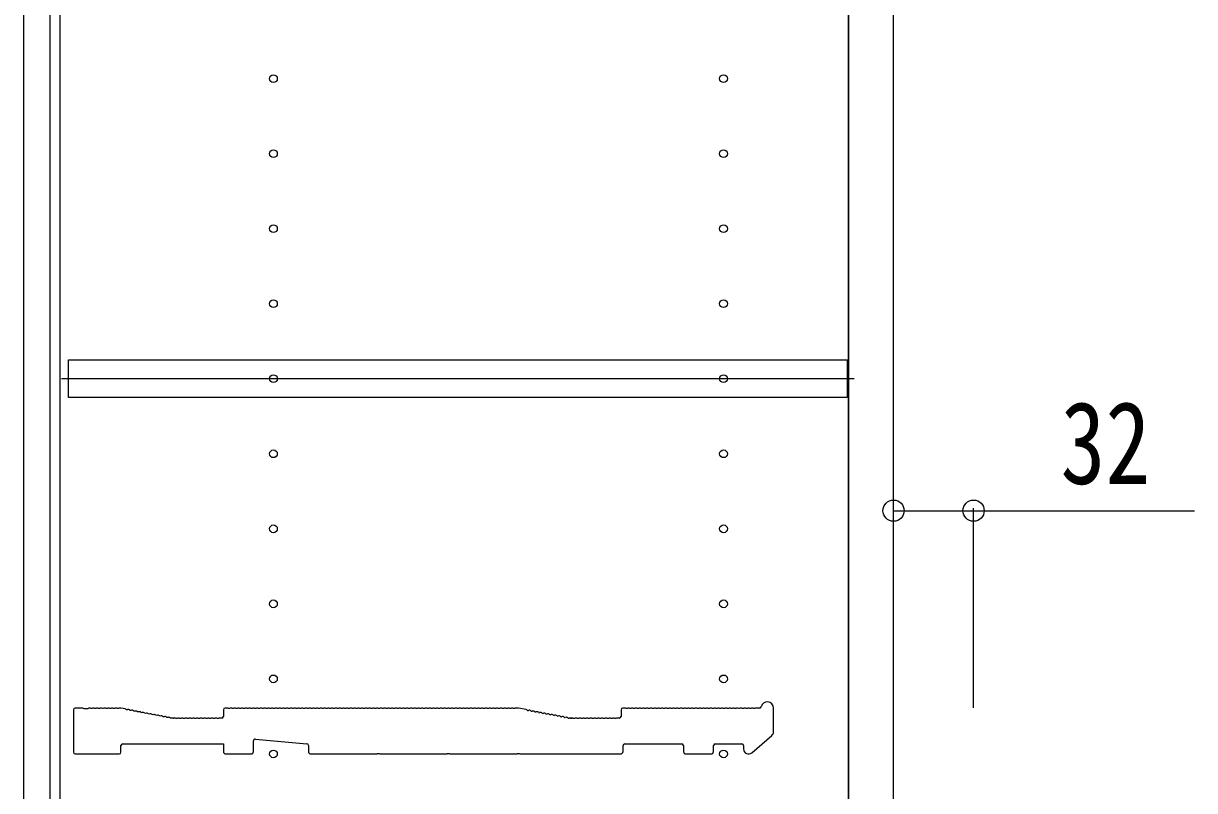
# Model space of a CAD drawing. Units: millimetres, scale not verified. Extents: x -4205 to 4205, y -2970 to 2970.
# Drawn here: x -2982 to -2513.6, y 292.3 to 599.1 of the extents above; entities that cross this region are included whole.
import ezdxf
from ezdxf.enums import TextEntityAlignment as Align

# ---------------------------------------------------------------- set-up
doc = ezdxf.new("R2010")
doc.units = ezdxf.units.MM
doc.header["$LTSCALE"] = 20
for name, color, linetype in [('0-2_YKK_11', 7, 'Continuous'), ('0-3_YKK_12', 2, 'Continuous'), ('0-5_YKK_D', 6, 'Continuous')]:
    doc.layers.add(name, color=color, linetype=linetype)
doc.styles.add('ＭＳ ゴシック', font='')
doc.styles.get('ＭＳ ゴシック').set_extended_font_data('MS Gothic')

msp = doc.modelspace()

# ---------------------------------------------------------------- linework, layer by layer
at = {"layer": '0-2_YKK_11'}
for p, q in [((-2961.98, 324.6), (-2961.98, 307.7)), ((-2958.48, 325.3), (-2961.28, 325.3)), ((-2957.73, 325.03), (-2957.92, 325.1)), ((-2956.23, 325.03), (-2957.73, 325.03)), ((-2956.04, 325.1), (-2956.23, 325.03)), ((-2954.54, 325.1), (-2954.92, 325.1)), ((-2953.04, 325.1), (-2953.42, 325.1)), ((-2951.54, 325.1), (-2951.92, 325.1)), ((-2950.04, 325.1), (-2950.42, 325.1)), ((-2948.54, 325.1), (-2948.92, 325.1)), ((-2947.04, 325.1), (-2947.42, 325.1)), ((-2945.54, 325.1), (-2945.92, 325.1)), ((-2944.04, 325.1), (-2944.42, 325.1)), ((-2943.05, 325.3), (-2943.48, 325.3)), ((-2941.34, 324.99), (-2942.92, 325.29)), ((-2940.46, 324.61), (-2940.83, 324.69)), ((-2938.98, 324.33), (-2939.36, 324.41)), ((-2937.51, 324.05), (-2937.88, 324.12)), ((-2936.04, 323.77), (-2936.41, 323.84)), ((-2934.56, 323.49), (-2934.94, 323.56)), ((-2933.09, 323.21), (-2933.46, 323.28)), ((-2901.98, 324.6), (-2901.98, 322)), ((-2900.48, 325.3), (-2901.28, 325.3)), ((-2899.54, 325.1), (-2899.92, 325.1)), ((-2898.04, 325.1), (-2898.42, 325.1)), ((-2896.54, 325.1), (-2896.92, 325.1)), ((-2895.04, 325.1), (-2895.42, 325.1)), ((-2893.54, 325.1), (-2893.92, 325.1)), ((-2892.04, 325.1), (-2892.42, 325.1)), ((-2890.54, 325.1), (-2890.92, 325.1)), ((-2889.04, 325.1), (-2889.42, 325.1)), ((-2887.54, 325.1), (-2887.92, 325.1)), ((-2886.04, 325.1), (-2886.42, 325.1)), ((-2884.54, 325.1), (-2884.92, 325.1)), ((-2883.04, 325.1), (-2883.42, 325.1)), ((-2881.54, 325.1), (-2881.92, 325.1)), ((-2880.04, 325.1), (-2880.42, 325.1)), ((-2878.54, 325.1), (-2878.92, 325.1)), ((-2877.04, 325.1), (-2877.42, 325.1)), ((-2875.54, 325.1), (-2875.92, 325.1)), ((-2874.04, 325.1), (-2874.42, 325.1)), ((-2872.54, 325.1), (-2872.92, 325.1)), ((-2871.04, 325.1), (-2871.42, 325.1)), ((-2869.54, 325.1), (-2869.92, 325.1)), ((-2868.04, 325.1), (-2868.42, 325.1)), ((-2866.54, 325.1), (-2866.92, 325.1)), ((-2865.04, 325.1), (-2865.42, 325.1)), ((-2863.54, 325.1), (-2863.92, 325.1)), ((-2862.04, 325.1), (-2862.42, 325.1)), ((-2860.54, 325.1), (-2860.92, 325.1)), ((-2859.04, 325.1), (-2859.42, 325.1)), ((-2857.54, 325.1), (-2857.92, 325.1)), ((-2856.04, 325.1), (-2856.42, 325.1)), ((-2854.54, 325.1), (-2854.92, 325.1)), ((-2853.04, 325.1), (-2853.42, 325.1)), ((-2851.54, 325.1), (-2851.92, 325.1)), ((-2850.04, 325.1), (-2850.42, 325.1)), ((-2848.54, 325.1), (-2848.92, 325.1)), ((-2847.04, 325.1), (-2847.42, 325.1)), ((-2845.54, 325.1), (-2845.92, 325.1)), ((-2844.04, 325.1), (-2844.42, 325.1)), ((-2842.54, 325.1), (-2842.92, 325.1)), ((-2841.04, 325.1), (-2841.42, 325.1)), ((-2839.54, 325.1), (-2839.92, 325.1)), ((-2838.04, 325.1), (-2838.42, 325.1)), ((-2836.54, 325.1), (-2836.92, 325.1)), ((-2835.04, 325.1), (-2835.42, 325.1)), ((-2833.54, 325.1), (-2833.92, 325.1)), ((-2832.04, 325.1), (-2832.42, 325.1)), ((-2830.54, 325.1), (-2830.92, 325.1)), ((-2829.04, 325.1), (-2829.42, 325.1)), ((-2827.54, 325.1), (-2827.92, 325.1)), ((-2826.04, 325.1), (-2826.42, 325.1)), ((-2824.54, 325.1), (-2824.92, 325.1)), ((-2823.04, 325.1), (-2823.42, 325.1)), ((-2821.54, 325.1), (-2821.92, 325.1)), ((-2820.04, 325.1), (-2820.42, 325.1)), ((-2818.54, 325.1), (-2818.92, 325.1)), ((-2817.04, 325.1), (-2817.42, 325.1)), ((-2815.54, 325.1), (-2815.92, 325.1)), ((-2814.04, 325.1), (-2814.42, 325.1)), ((-2812.54, 325.1), (-2812.92, 325.1)), ((-2811.04, 325.1), (-2811.42, 325.1)), ((-2809.54, 325.1), (-2809.92, 325.1)), ((-2808.04, 325.1), (-2808.42, 325.1)), ((-2806.54, 325.1), (-2806.92, 325.1)), ((-2805.04, 325.1), (-2805.42, 325.1)), ((-2803.54, 325.1), (-2803.92, 325.1)), ((-2802.04, 325.1), (-2802.42, 325.1)), ((-2800.54, 325.1), (-2800.92, 325.1)), ((-2799.04, 325.1), (-2799.42, 325.1)), ((-2797.54, 325.1), (-2797.92, 325.1)), ((-2796.04, 325.1), (-2796.42, 325.1)), ((-2794.54, 325.1), (-2794.92, 325.1)), ((-2793.04, 325.1), (-2793.42, 325.1)), ((-2791.54, 325.1), (-2791.92, 325.1)), ((-2790.04, 325.1), (-2790.42, 325.1)), ((-2788.54, 325.1), (-2788.92, 325.1)), ((-2787.04, 325.1), (-2787.42, 325.1)), ((-2785.54, 325.1), (-2785.92, 325.1)), ((-2780.36, 324.41), (-2779.98, 324.33)), ((-2778.88, 324.12), (-2778.51, 324.05)), ((-2777.41, 323.84), (-2777.04, 323.77)), ((-2775.94, 323.56), (-2775.56, 323.49)), ((-2774.46, 323.28), (-2774.09, 323.21)), ((-2742.98, 324.6), (-2742.98, 322)), ((-2741.48, 325.3), (-2742.28, 325.3)), ((-2740.54, 325.1), (-2740.92, 325.1)), ((-2739.04, 325.1), (-2739.42, 325.1)), ((-2737.54, 325.1), (-2737.92, 325.1)), ((-2736.04, 325.1), (-2736.42, 325.1)), ((-2734.54, 325.1), (-2734.92, 325.1)), ((-2733.04, 325.1), (-2733.42, 325.1)), ((-2731.54, 325.1), (-2731.92, 325.1)), ((-2730.04, 325.1), (-2730.42, 325.1)), ((-2728.54, 325.1), (-2728.92, 325.1)), ((-2727.04, 325.1), (-2727.42, 325.1)), ((-2725.54, 325.1), (-2725.92, 325.1)), ((-2724.04, 325.1), (-2724.42, 325.1)), ((-2722.54, 325.1), (-2722.92, 325.1)), ((-2721.04, 325.1), (-2721.42, 325.1)), ((-2719.54, 325.1), (-2719.92, 325.1)), ((-2718.04, 325.1), (-2718.42, 325.1)), ((-2716.54, 325.1), (-2716.92, 325.1)), ((-2715.04, 325.1), (-2715.42, 325.1)), ((-2713.54, 325.1), (-2713.92, 325.1)), ((-2712.04, 325.1), (-2712.42, 325.1)), ((-2710.54, 325.1), (-2710.92, 325.1)), ((-2709.04, 325.1), (-2709.42, 325.1)), ((-2707.54, 325.1), (-2707.92, 325.1)), ((-2706.04, 325.1), (-2706.42, 325.1)), ((-2704.54, 325.1), (-2704.92, 325.1)), ((-2703.04, 325.1), (-2703.42, 325.1)), ((-2701.54, 325.1), (-2701.92, 325.1)), ((-2700.04, 325.1), (-2700.42, 325.1)), ((-2698.54, 325.1), (-2698.92, 325.1)), ((-2697.04, 325.1), (-2697.42, 325.1)), ((-2695.54, 325.1), (-2695.92, 325.1)), ((-2694.04, 325.1), (-2694.42, 325.1)), ((-2692.54, 325.1), (-2692.92, 325.1)), ((-2691.04, 325.1), (-2691.42, 325.1)), ((-2689.54, 325.1), (-2689.92, 325.1)), ((-2687.6, 325.3), (-2688.98, 325.3)), ((-2681.98, 315.91), (-2681.98, 325.3)), ((-2931.61, 322.93), (-2931.99, 323)), ((-2930.14, 322.65), (-2930.52, 322.72)), ((-2928.67, 322.37), (-2929.04, 322.44)), ((-2927.19, 322.09), (-2927.57, 322.16)), ((-2925.72, 321.81), (-2926.1, 321.88)), ((-2924.25, 321.53), (-2924.62, 321.6)), ((-2922.77, 321.25), (-2923.15, 321.32)), ((-2922.05, 321.31), (-2922.19, 321.34)), ((-2921.48, 321.3), (-2921.91, 321.3)), ((-2920.54, 321.1), (-2920.92, 321.1)), ((-2919.04, 321.1), (-2919.42, 321.1)), ((-2917.54, 321.1), (-2917.92, 321.1)), ((-2916.04, 321.1), (-2916.42, 321.1)), ((-2914.54, 321.1), (-2914.92, 321.1)), ((-2913.04, 321.1), (-2913.42, 321.1)), ((-2911.54, 321.1), (-2911.92, 321.1)), ((-2910.04, 321.1), (-2910.42, 321.1)), ((-2908.54, 321.1), (-2908.92, 321.1)), ((-2907.04, 321.1), (-2907.42, 321.1)), ((-2905.54, 321.1), (-2905.92, 321.1)), ((-2904.04, 321.1), (-2904.42, 321.1)), ((-2902.68, 321.3), (-2903.48, 321.3)), ((-2772.99, 323), (-2772.61, 322.93)), ((-2771.52, 322.72), (-2771.14, 322.65)), ((-2770.04, 322.44), (-2769.67, 322.37)), ((-2768.57, 322.16), (-2768.19, 322.09)), ((-2767.1, 321.88), (-2766.72, 321.81)), ((-2765.62, 321.6), (-2765.25, 321.53)), ((-2764.15, 321.32), (-2763.77, 321.25)), ((-2761.54, 321.1), (-2761.92, 321.1)), ((-2760.04, 321.1), (-2760.42, 321.1)), ((-2758.54, 321.1), (-2758.92, 321.1)), ((-2757.04, 321.1), (-2757.42, 321.1)), ((-2755.54, 321.1), (-2755.92, 321.1)), ((-2754.04, 321.1), (-2754.42, 321.1)), ((-2752.54, 321.1), (-2752.92, 321.1)), ((-2751.04, 321.1), (-2751.42, 321.1)), ((-2749.54, 321.1), (-2749.92, 321.1)), ((-2748.04, 321.1), (-2748.42, 321.1)), ((-2746.54, 321.1), (-2746.92, 321.1)), ((-2745.04, 321.1), (-2745.42, 321.1)), ((-2743.68, 321.3), (-2744.48, 321.3)), ((-2690.67, 307.49), (-2682.67, 314.4)), ((-2942.98, 307.7), (-2942.98, 310.3)), ((-2889.98, 308), (-2889.98, 312.23)), ((-2889.22, 312.93), (-2868.62, 311.06)), ((-2867.98, 310.36), (-2867.98, 308)), ((-2742.18, 308), (-2742.18, 310.3)), ((-2741.48, 311), (-2718.68, 311)), ((-2717.98, 310.3), (-2717.98, 308)), ((-2705.98, 308), (-2705.98, 310.3)), ((-2705.28, 311), (-2694.68, 311)), ((-2693.98, 310.3), (-2693.98, 309)), ((-2961.28, 307), (-2943.68, 307)), ((-2900.98, 307), (-2890.98, 307)), ((-2716.98, 307), (-2706.98, 307))]:
    msp.add_line(p, q, dxfattribs=at)
msp.add_lwpolyline([(-2652.48, 449.5), (-2963.98, 449.5), (-2963.98, 464.5), (-2652.48, 464.5)], close=True, dxfattribs=at)
for points in [[(-2780.87, 324.71), (-2783.98, 325.3), (-2784.98, 325.3)], [(-2763.05, 321.31), (-2763.19, 321.34), (-2763.05, 321.31)], [(-2762.91, 321.3), (-2762.48, 321.3), (-2762.91, 321.3)], [(-2942.28, 311), (-2901.98, 311), (-2901.98, 308)], [(-2866.98, 307), (-2840.55, 307), (-2840.31, 307.13), (-2839.65, 307.13), (-2839.41, 307), (-2812.55, 307), (-2812.31, 307.13), (-2811.65, 307.13), (-2811.41, 307), (-2784.55, 307), (-2784.31, 307.13), (-2783.65, 307.13), (-2783.41, 307), (-2743.18, 307)]]:
    msp.add_lwpolyline(points, dxfattribs=at)
for centre, radius, start, end in [((-2961.28, 324.6), 0.7, 90, 180), ((-2958.48, 324.42), 0.88, 50.4605, 90), ((-2955.48, 324.42), 0.88, 50.536, 129.5394), ((-2953.98, 324.42), 0.88, 50.536, 129.464), ((-2952.48, 324.42), 0.88, 50.536, 129.464), ((-2950.98, 324.42), 0.88, 50.536, 129.464), ((-2949.48, 324.42), 0.88, 50.536, 129.464), ((-2947.98, 324.42), 0.88, 50.536, 129.464), ((-2946.48, 324.42), 0.88, 50.536, 129.464), ((-2944.98, 324.42), 0.88, 50.536, 129.464), ((-2943.48, 324.42), 0.88, 90, 129.464), ((-2943.05, 324.6), 0.7, 79.2157, 90), ((-2941.51, 324.12), 0.88, 39.7517, 79.2157), ((-2940.03, 323.84), 0.88, 39.7517, 118.6797), ((-2938.56, 323.56), 0.88, 39.7517, 118.6797), ((-2937.09, 323.28), 0.88, 39.7517, 118.6797), ((-2935.61, 323), 0.88, 39.7517, 118.6797), ((-2934.14, 322.72), 0.88, 39.7517, 118.6797), ((-2932.67, 322.44), 0.88, 39.7517, 118.6797), ((-2901.28, 324.6), 0.7, 90, 180), ((-2900.48, 324.42), 0.88, 50.536, 90), ((-2898.98, 324.42), 0.88, 50.536, 129.464), ((-2897.48, 324.42), 0.88, 50.536, 129.464), ((-2895.98, 324.42), 0.88, 50.536, 129.464), ((-2894.48, 324.42), 0.88, 50.536, 129.464), ((-2892.98, 324.42), 0.88, 50.536, 129.464), ((-2891.48, 324.42), 0.88, 50.536, 129.464), ((-2889.98, 324.42), 0.88, 50.536, 129.464), ((-2888.48, 324.42), 0.88, 50.536, 129.464), ((-2886.98, 324.42), 0.88, 50.536, 129.464), ((-2885.48, 324.42), 0.88, 50.536, 129.464), ((-2883.98, 324.42), 0.88, 50.536, 129.464), ((-2882.48, 324.42), 0.88, 50.536, 129.464), ((-2880.98, 324.42), 0.88, 50.536, 129.464), ((-2879.48, 324.42), 0.88, 50.536, 129.464), ((-2877.98, 324.42), 0.88, 50.536, 129.464), ((-2876.48, 324.42), 0.88, 50.536, 129.464), ((-2874.98, 324.42), 0.88, 50.536, 129.464), ((-2873.48, 324.42), 0.88, 50.536, 129.464), ((-2871.98, 324.42), 0.88, 50.536, 129.464), ((-2870.48, 324.42), 0.88, 50.536, 129.464), ((-2868.98, 324.42), 0.88, 50.536, 129.464), ((-2867.48, 324.42), 0.88, 50.536, 129.464), ((-2865.98, 324.42), 0.88, 50.536, 129.464), ((-2864.48, 324.42), 0.88, 50.536, 129.464), ((-2862.98, 324.42), 0.88, 50.536, 129.464), ((-2861.48, 324.42), 0.88, 50.536, 129.464), ((-2859.98, 324.42), 0.88, 50.536, 129.464), ((-2858.48, 324.42), 0.88, 50.536, 129.464), ((-2856.98, 324.42), 0.88, 50.536, 129.464), ((-2855.48, 324.42), 0.88, 50.536, 129.464), ((-2853.98, 324.42), 0.88, 50.536, 129.464), ((-2852.48, 324.42), 0.88, 50.536, 129.464), ((-2850.98, 324.42), 0.88, 50.536, 129.464), ((-2849.48, 324.42), 0.88, 50.536, 129.464), ((-2847.98, 324.42), 0.88, 50.536, 129.464), ((-2846.48, 324.42), 0.88, 50.536, 129.464), ((-2844.98, 324.42), 0.88, 50.536, 129.464), ((-2843.48, 324.42), 0.88, 50.536, 129.464), ((-2841.98, 324.42), 0.88, 50.536, 129.464), ((-2840.48, 324.42), 0.88, 50.536, 129.464), ((-2838.98, 324.42), 0.88, 50.536, 129.464), ((-2837.48, 324.42), 0.88, 50.536, 129.464), ((-2835.98, 324.42), 0.88, 50.536, 129.464), ((-2834.48, 324.42), 0.88, 50.536, 129.464), ((-2832.98, 324.42), 0.88, 50.536, 129.464), ((-2831.48, 324.42), 0.88, 50.536, 129.464), ((-2829.98, 324.42), 0.88, 50.536, 129.464), ((-2828.48, 324.42), 0.88, 50.536, 129.464), ((-2826.98, 324.42), 0.88, 50.536, 129.464), ((-2825.48, 324.42), 0.88, 50.536, 129.464), ((-2823.98, 324.42), 0.88, 50.536, 129.464), ((-2822.48, 324.42), 0.88, 50.536, 129.464), ((-2820.98, 324.42), 0.88, 50.536, 129.464), ((-2819.48, 324.42), 0.88, 50.536, 129.464), ((-2817.98, 324.42), 0.88, 50.536, 129.464), ((-2816.48, 324.42), 0.88, 50.536, 129.464), ((-2814.98, 324.42), 0.88, 50.536, 129.464), ((-2813.48, 324.42), 0.88, 50.536, 129.464), ((-2811.98, 324.42), 0.88, 50.536, 129.464), ((-2810.48, 324.42), 0.88, 50.536, 129.464), ((-2808.98, 324.42), 0.88, 50.536, 129.464), ((-2807.48, 324.42), 0.88, 50.536, 129.464), ((-2805.98, 324.42), 0.88, 50.536, 129.464), ((-2804.48, 324.42), 0.88, 50.536, 129.464), ((-2802.98, 324.42), 0.88, 50.536, 129.464), ((-2801.48, 324.42), 0.88, 50.536, 129.464), ((-2799.98, 324.42), 0.88, 50.536, 129.464), ((-2798.48, 324.42), 0.88, 50.536, 129.464), ((-2796.98, 324.42), 0.88, 50.536, 129.464), ((-2795.48, 324.42), 0.88, 50.536, 129.464), ((-2793.98, 324.42), 0.88, 50.536, 129.464), ((-2792.48, 324.42), 0.88, 50.536, 129.464), ((-2790.98, 324.42), 0.88, 50.536, 129.464), ((-2789.48, 324.42), 0.88, 50.536, 129.464), ((-2787.98, 324.42), 0.88, 50.536, 129.464), ((-2786.48, 324.42), 0.88, 50.536, 129.464), ((-2784.98, 324.42), 0.88, 90, 129.464), ((-2781.03, 323.84), 0.88, 39.7517, 79.2157), ((-2779.56, 323.56), 0.88, 39.7517, 118.6797), ((-2778.09, 323.28), 0.88, 39.7517, 118.6797), ((-2776.61, 323), 0.88, 39.7517, 118.6797), ((-2775.14, 322.72), 0.88, 39.7517, 118.6797), ((-2773.67, 322.44), 0.88, 39.7517, 118.6797), ((-2742.28, 324.6), 0.7, 90, 180), ((-2741.48, 324.42), 0.88, 50.536, 90), ((-2739.98, 324.42), 0.88, 50.536, 129.464), ((-2738.48, 324.42), 0.88, 50.536, 129.464), ((-2736.98, 324.42), 0.88, 50.536, 129.464), ((-2735.48, 324.42), 0.88, 50.536, 129.464), ((-2733.98, 324.42), 0.88, 50.536, 129.464), ((-2732.48, 324.42), 0.88, 50.536, 129.464), ((-2730.98, 324.42), 0.88, 50.536, 129.464), ((-2729.48, 324.42), 0.88, 50.536, 129.464), ((-2727.98, 324.42), 0.88, 50.536, 129.464), ((-2726.48, 324.42), 0.88, 50.536, 129.464), ((-2724.98, 324.42), 0.88, 50.536, 129.464), ((-2723.48, 324.42), 0.88, 50.536, 129.464), ((-2721.98, 324.42), 0.88, 50.536, 129.464), ((-2720.48, 324.42), 0.88, 50.536, 129.464), ((-2718.98, 324.42), 0.88, 50.536, 129.464), ((-2717.48, 324.42), 0.88, 50.536, 129.464), ((-2715.98, 324.42), 0.88, 50.536, 129.464), ((-2714.48, 324.42), 0.88, 50.536, 129.464), ((-2712.98, 324.42), 0.88, 50.536, 129.464), ((-2711.48, 324.42), 0.88, 50.536, 129.464), ((-2709.98, 324.42), 0.88, 50.536, 129.464), ((-2708.48, 324.42), 0.88, 50.536, 129.464), ((-2706.98, 324.42), 0.88, 50.536, 129.464), ((-2705.48, 324.42), 0.88, 50.536, 129.464), ((-2703.98, 324.42), 0.88, 50.536, 129.464), ((-2702.48, 324.42), 0.88, 50.536, 129.464), ((-2700.98, 324.42), 0.88, 50.536, 129.464), ((-2699.48, 324.42), 0.88, 50.536, 129.464), ((-2697.98, 324.42), 0.88, 50.536, 129.464), ((-2696.48, 324.42), 0.88, 50.536, 129.464), ((-2694.98, 324.42), 0.88, 50.536, 129.464), ((-2693.48, 324.42), 0.88, 50.536, 129.464), ((-2691.98, 324.42), 0.88, 50.536, 129.464), ((-2690.48, 324.42), 0.88, 50.536, 129.464), ((-2688.98, 324.42), 0.88, 90, 129.464), ((-2687.6, 326), 0.7, 270, 347.3644), ((-2684.48, 325.3), 2.5, 0, 167.3644), ((-2931.19, 322.16), 0.88, 39.7517, 118.6797), ((-2929.72, 321.88), 0.88, 39.7517, 118.6797), ((-2928.25, 321.6), 0.88, 39.7517, 118.6797), ((-2926.77, 321.32), 0.88, 39.7517, 118.6797), ((-2925.3, 321.04), 0.88, 39.7517, 118.6797), ((-2923.82, 320.76), 0.88, 39.7517, 118.6797), ((-2922.35, 320.47), 0.88, 79.2157, 118.6797), ((-2921.91, 322), 0.7, 259.2157, 270), ((-2921.48, 320.42), 0.88, 50.536, 90), ((-2919.98, 320.42), 0.88, 50.536, 129.464), ((-2918.48, 320.42), 0.88, 50.536, 129.464), ((-2916.98, 320.42), 0.88, 50.536, 129.464), ((-2915.48, 320.42), 0.88, 50.536, 129.464), ((-2913.98, 320.42), 0.88, 50.536, 129.464), ((-2912.48, 320.42), 0.88, 50.536, 129.464), ((-2910.98, 320.42), 0.88, 50.536, 129.464), ((-2909.48, 320.42), 0.88, 50.536, 129.464), ((-2907.98, 320.42), 0.88, 50.536, 129.464), ((-2906.48, 320.42), 0.88, 50.536, 129.464), ((-2904.98, 320.42), 0.88, 50.536, 129.464), ((-2903.48, 320.42), 0.88, 90, 129.464), ((-2902.68, 322), 0.7, 270, 0), ((-2772.19, 322.16), 0.88, 39.7517, 118.6797), ((-2770.72, 321.88), 0.88, 39.7517, 118.6797), ((-2769.25, 321.6), 0.88, 39.7517, 118.6797), ((-2767.77, 321.32), 0.88, 39.7517, 118.6797), ((-2766.3, 321.04), 0.88, 39.7517, 118.6797), ((-2764.82, 320.76), 0.88, 39.7517, 118.6797), ((-2763.35, 320.47), 0.88, 79.2157, 118.6797), ((-2762.91, 322), 0.7, 259.2157, 270), ((-2762.91, 322), 0.7, 259.2157, 270), ((-2762.48, 320.42), 0.88, 50.536, 90), ((-2760.98, 320.42), 0.88, 50.536, 129.464), ((-2759.48, 320.42), 0.88, 50.536, 129.464), ((-2757.98, 320.42), 0.88, 50.536, 129.464), ((-2756.48, 320.42), 0.88, 50.536, 129.464), ((-2754.98, 320.42), 0.88, 50.536, 129.464), ((-2753.48, 320.42), 0.88, 50.536, 129.464), ((-2751.98, 320.42), 0.88, 50.536, 129.464), ((-2750.48, 320.42), 0.88, 50.536, 129.464), ((-2748.98, 320.42), 0.88, 50.536, 129.464), ((-2747.48, 320.42), 0.88, 50.536, 129.464), ((-2745.98, 320.42), 0.88, 50.536, 129.464), ((-2744.48, 320.42), 0.88, 90, 129.464), ((-2743.68, 322), 0.7, 270, 0), ((-2683.98, 315.91), 2, 310.8387, 0), ((-2942.28, 310.3), 0.7, 90, 180), ((-2889.28, 312.23), 0.7, 84.8056, 180), ((-2868.68, 310.36), 0.7, 0, 84.8056), ((-2741.48, 310.3), 0.7, 90, 180), ((-2718.68, 310.3), 0.7, 0, 90), ((-2705.28, 310.3), 0.7, 90, 180), ((-2694.68, 310.3), 0.7, 0, 90), ((-2961.28, 307.7), 0.7, 180, 270), ((-2943.68, 307.7), 0.7, 270, 0), ((-2900.98, 308), 1, 180, 270), ((-2890.98, 308), 1, 270, 0), ((-2866.98, 308), 1, 180, 270), ((-2743.18, 308), 1, 270, 0), ((-2716.98, 308), 1, 180, 270), ((-2706.98, 308), 1, 270, 0), ((-2691.98, 309), 2, 180, 310.8387)]:
    msp.add_arc(centre, radius, start, end, dxfattribs=at)
at = {"layer": '0-3_YKK_12'}
for p, q in [((-2971.48, 1527.5), (-2971.48, -643.5)), ((-2967.48, 1527.5), (-2967.48, -643.5)), ((-2649.69, 457), (-2966.77, 457))]:
    msp.add_line(p, q, dxfattribs=at)
for points in [[(-2981.98, -653), (-2651.98, -653), (-2651.98, 1537), (-2981.98, 1537)], [(-2651.98, -650), (-2633.98, -650), (-2633.98, 1534), (-2651.98, 1534)]]:
    msp.add_lwpolyline(points, close=True, dxfattribs=at)
for centre in [(-2881.98, 577), (-2701.98, 577), (-2881.98, 547), (-2701.98, 547), (-2881.98, 517), (-2701.98, 517), (-2881.98, 487), (-2701.98, 487), (-2881.98, 457), (-2701.98, 457), (-2881.98, 427), (-2701.98, 427), (-2881.98, 397), (-2701.98, 397), (-2881.98, 367), (-2701.98, 367), (-2881.98, 337), (-2701.98, 337), (-2881.98, 307), (-2701.98, 307)]:
    msp.add_circle(centre, 1.55, dxfattribs=at)
at = {"layer": '0-5_YKK_D'}
for p, q in [((-2633.98, 353.51), (-2633.98, 405.24)), ((-2601.98, 325.37), (-2601.98, 405.24))]:
    msp.add_line(p, q, dxfattribs=at)
msp.add_lwpolyline([(-2633.98, 404.24), (-2601.98, 404.24), (-2513.58, 404.24)], dxfattribs=at)
for centre in [(-2633.98, 404.24), (-2601.98, 404.24)]:
    msp.add_circle(centre, 4.25, dxfattribs=at)

# ---------------------------------------------------------------- texts
at = {"layer": '0-5_YKK_D', "style": 'ＭＳ ゴシック', "width": 0.8}
msp.add_text('32', height=32.99, dxfattribs=at).set_placement((-2567.18, 405.04), align=Align.BOTTOM_LEFT)

doc.saveas('drawing.dxf')
